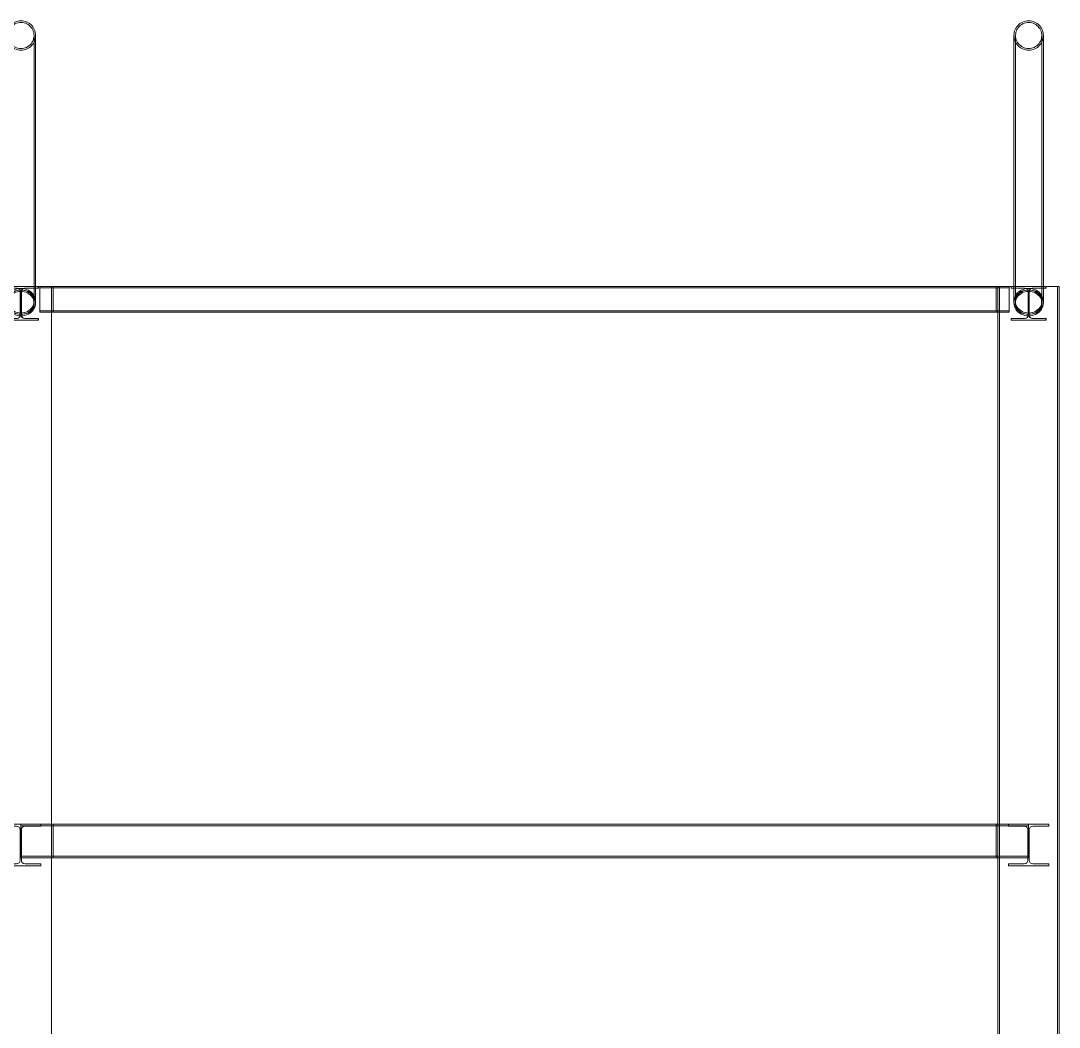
# Model space of a CAD drawing. Header units: millimetres. Extents: x -6949 to 83354, y -55091 to 16861.
# Drawn here: x 30000 to 37729, y 6489 to 13978 of the extents above; entities that cross this region are included whole.
import ezdxf

# ---------------------------------------------------------------- set-up
doc = ezdxf.new("R2010")
doc.units = ezdxf.units.MM
doc.layers.add('A-DETL', color=7, linetype='Continuous', lineweight=18, true_color=0x00a600)
doc.layers.add('S-BEAM', color=7, linetype='Continuous', lineweight=18)
doc.layers.add('S-COLS', color=7, linetype='Continuous', lineweight=18)

# ---------------------------------------------------------------- blocks, each defined once
blk = doc.blocks.new('Sezioni circolari cave-Pilastro - H457x12_5-414954-Est')
at = {"layer": 'S-COLS'}
for p, q in [((-228.5, 12000.000384), (228.5, 12000.000384)), ((228.5, 12000.000384), (-228.5, 12000.000384)), ((-215.5, 12000.000384), (-215.5, 0)), ((-215.5, 12000.000384), (215.5, 12000.000384)), ((215.5, 12000.000384), (-215.5, 12000.000384)), ((228.5, 0), (228.5, 12000.000384)), ((228.5, 0), (-228.5, 0)), ((-228.5, 0), (228.5, 0)), ((215.5, 0), (-215.5, 0)), ((-215.5, 0), (215.5, 0))]:
    blk.add_line(p, q, dxfattribs=at)
blk = doc.blocks.new('Sezioni circolari cave-Pilastro - H457x12_5-552739-Est')
at = {"layer": 'S-COLS'}
for p, q in [((-228.5, 12000.000256), (228.5, 12000.000256)), ((228.5, 12000.000256), (-228.5, 12000.000256)), ((-215.5, 12000.000256), (-215.5, 0.000128)), ((-215.5, 12000.000256), (215.5, 12000.000256)), ((215.5, 12000.000256), (-215.5, 12000.000256)), ((228.5, 0.000128), (228.5, 12000.000256)), ((228.5, 0.000128), (-228.5, 0.000128)), ((-228.5, 0.000128), (228.5, 0.000128)), ((215.5, 0.000128), (-215.5, 0.000128)), ((-215.5, 0.000128), (215.5, 0.000128))]:
    blk.add_line(p, q, dxfattribs=at)
blk = doc.blocks.new('h-wide flange beams - HE260A-400164-Est')
at = {"layer": 'S-BEAM'}
for p, q in [((0.00012, 3987.500128), (0.00012, 4000.000128)), ((0.00012, 4000.000128), (0.00012, 4000.000128)), ((0.00012, 4000.000128), (0.00012, 3987.500128)), ((0.00012, 4000.000128), (7500.00012, 4000.000128)), ((0.00012, 4000.000128), (7500.00012, 4000.000128)), ((7500.00012, 3987.500128), (0.00012, 3987.500128)), ((0.00012, 3963.500128), (0.00012, 3987.500128)), ((0.00012, 3987.500128), (0.00012, 3987.500128)), ((0.00012, 3987.500128), (0.00012, 3987.500128)), ((0.00012, 3987.500128), (0.00012, 3963.500128)), ((0.00012, 3987.500128), (7500.00012, 3987.500128)), ((0.00012, 3987.500128), (7500.00012, 3987.500128)), ((0.00012, 3786.500128), (0.00012, 3963.500128)), ((0.00012, 3963.500128), (0.00012, 3786.500128)), ((7500.00012, 3987.500128), (7500.00012, 4000.000128)), ((7500.00012, 4000.000128), (7500.00012, 4000.000128)), ((7500.00012, 4000.000128), (7500.00012, 3987.500128)), ((7500.00012, 3963.500128), (7500.00012, 3987.500128)), ((7500.00012, 3987.500128), (7500.00012, 3987.500128)), ((7500.00012, 3987.500128), (7500.00012, 3987.500128)), ((7500.00012, 3987.500128), (7500.00012, 3963.500128)), ((7500.00012, 3786.500128), (7500.00012, 3963.500128)), ((7500.00012, 3963.500128), (7500.00012, 3786.500128)), ((0.00012, 3762.500128), (0.00012, 3786.500128)), ((0.00012, 3786.500128), (0.00012, 3762.500128)), ((0.00012, 3762.500128), (7500.00012, 3762.500128)), ((0.00012, 3762.500128), (0.00012, 3750.000128)), ((0.00012, 3750.000128), (0.00012, 3762.500128)), ((0.00012, 3762.500128), (0.00012, 3762.500128)), ((0.00012, 3762.500128), (0.00012, 3762.500128)), ((7500.00012, 3762.500128), (0.00012, 3762.500128)), ((0.00012, 3762.500128), (7500.00012, 3762.500128)), ((0.00012, 3750.000128), (0.00012, 3750.000128)), ((0.00012, 3750.000128), (7500.00012, 3750.000128)), ((0.00012, 3750.000128), (7500.00012, 3750.000128)), ((7500.00012, 3762.500128), (7500.00012, 3786.500128)), ((7500.00012, 3786.500128), (7500.00012, 3762.500128)), ((7500.00012, 3762.500128), (7500.00012, 3762.500128)), ((7500.00012, 3762.500128), (7500.00012, 3762.500128)), ((7500.00012, 3762.500128), (7500.00012, 3750.000128)), ((7500.00012, 3750.000128), (7500.00012, 3762.500128)), ((7500.00012, 3750.000128), (7500.00012, 3750.000128))]:
    blk.add_line(p, q, dxfattribs=at)
blk = doc.blocks.new('h-wide flange beams - HE320A-420337-Est')
at = {"layer": 'S-BEAM'}
for p, q in [((7350.00024, 3984.5), (7350.00024, 4000)), ((7350.00024, 4000), (7650.00024, 4000)), ((7650.00024, 4000), (7350.00024, 4000)), ((7350.00024, 4000), (7350.00024, 3984.5)), ((7350.00024, 4000), (7350.00024, 4000)), ((7468.50024, 3984.5), (7350.00024, 3984.5)), ((7350.00024, 3984.5), (7468.50024, 3984.5)), ((7350.00024, 3984.5), (7350.00024, 3984.5)), ((7495.50024, 3732.5), (7495.50024, 3957.5)), ((7495.50024, 3957.5), (7495.50024, 3732.5)), ((7504.50024, 3957.5), (7504.50024, 3732.5)), ((7504.50024, 3732.5), (7504.50024, 3957.5)), ((7650.00024, 3984.5), (7531.50024, 3984.5)), ((7531.50024, 3984.5), (7650.00024, 3984.5)), ((7650.00024, 4000), (7650.00024, 3984.5)), ((7650.00024, 3984.5), (7650.00024, 4000)), ((7650.00024, 4000), (7650.00024, 4000)), ((7650.00024, 3984.5), (7650.00024, 3984.5)), ((7350.00024, 3705.5), (7468.50024, 3705.5)), ((7350.00024, 3690), (7350.00024, 3705.5)), ((7350.00024, 3705.5), (7350.00024, 3690)), ((7468.50024, 3705.5), (7350.00024, 3705.5)), ((7350.00024, 3705.5), (7350.00024, 3705.5)), ((7650.00024, 3690), (7350.00024, 3690)), ((7350.00024, 3690), (7650.00024, 3690)), ((7350.00024, 3690), (7350.00024, 3690)), ((7531.50024, 3705.5), (7650.00024, 3705.5)), ((7650.00024, 3705.5), (7531.50024, 3705.5)), ((7650.00024, 3705.5), (7650.00024, 3690)), ((7650.00024, 3690), (7650.00024, 3705.5)), ((7650.00024, 3705.5), (7650.00024, 3705.5)), ((7650.00024, 3690), (7650.00024, 3690))]:
    blk.add_line(p, q, dxfattribs=at)
for centre, start, end in [((7468.50024, 3957.5), 0, 90), ((7468.50024, 3957.5), 0, 90), ((7531.50024, 3957.5), 90, 180), ((7531.50024, 3957.5), 90, 180), ((7468.50024, 3732.5), 270, 360), ((7468.50024, 3732.5), 270, 0), ((7531.50024, 3732.5), 180, 270), ((7531.50024, 3732.5), 180, 270)]:
    blk.add_arc(centre, 27, start, end, dxfattribs=at)
blk = doc.blocks.new('h-wide flange beams - HE320A-552741-Est')
at = {"layer": 'S-BEAM'}
for p, q in [((37350.0012, 7984.500256), (37350.0012, 8000.000256)), ((37350.0012, 8000.000256), (37650.0012, 8000.000256)), ((37650.0012, 8000.000256), (37350.0012, 8000.000256)), ((37350.0012, 8000.000256), (37350.0012, 7984.500256)), ((37350.0012, 8000.000256), (37350.0012, 8000.000256)), ((37468.5012, 7984.500256), (37350.0012, 7984.500256)), ((37350.0012, 7984.500256), (37468.5012, 7984.500256)), ((37350.0012, 7984.500256), (37350.0012, 7984.500256)), ((37650.0012, 7984.500256), (37531.5012, 7984.500256)), ((37531.5012, 7984.500256), (37650.0012, 7984.500256)), ((37650.0012, 8000.000256), (37650.0012, 7984.500256)), ((37650.0012, 7984.500256), (37650.0012, 8000.000256)), ((37650.0012, 8000.000256), (37650.0012, 8000.000256)), ((37650.0012, 7984.500256), (37650.0012, 7984.500256)), ((37495.5012, 7732.500256), (37495.5012, 7957.500256)), ((37495.5012, 7957.500256), (37495.5012, 7732.500256)), ((37504.5012, 7957.500256), (37504.5012, 7732.500256)), ((37504.5012, 7732.500256), (37504.5012, 7957.500256)), ((37350.0012, 7705.500256), (37468.5012, 7705.500256)), ((37350.0012, 7690.000256), (37350.0012, 7705.500256)), ((37350.0012, 7705.500256), (37350.0012, 7690.000256)), ((37468.5012, 7705.500256), (37350.0012, 7705.500256)), ((37350.0012, 7705.500256), (37350.0012, 7705.500256)), ((37650.0012, 7690.000256), (37350.0012, 7690.000256)), ((37350.0012, 7690.000256), (37650.0012, 7690.000256)), ((37350.0012, 7690.000256), (37350.0012, 7690.000256)), ((37531.5012, 7705.500256), (37650.0012, 7705.500256)), ((37650.0012, 7705.500256), (37531.5012, 7705.500256)), ((37650.0012, 7705.500256), (37650.0012, 7690.000256)), ((37650.0012, 7690.000256), (37650.0012, 7705.500256)), ((37650.0012, 7705.500256), (37650.0012, 7705.500256)), ((37650.0012, 7690.000256), (37650.0012, 7690.000256))]:
    blk.add_line(p, q, dxfattribs=at)
for centre, start, end in [((37468.5012, 7957.500256), 0, 90), ((37468.5012, 7957.500256), 0, 90), ((37531.5012, 7957.500256), 90, 180), ((37531.5012, 7957.500256), 90, 180), ((37468.5012, 7732.500256), 270, 0), ((37468.5012, 7732.500256), 270, 0), ((37531.5012, 7732.500256), 180, 270), ((37531.5012, 7732.500256), 180, 270)]:
    blk.add_arc(centre, 27, start, end, dxfattribs=at)
blk = doc.blocks.new('h-wide flange beams - HE260A-419951-Est')
at = {"layer": 'S-BEAM'}
for p, q in [((30241.50108, 3987.5), (30241.50108, 4000)), ((30241.50108, 4000), (30241.50108, 4000)), ((30241.50108, 4000), (30241.50108, 3987.5)), ((37258.50108, 4000), (30241.50108, 4000)), ((37258.50108, 4000), (30241.50108, 4000)), ((37258.50108, 3987.5), (30241.50108, 3987.5)), ((30241.50108, 3963.5), (30241.50108, 3987.5)), ((30241.50108, 3987.5), (30241.50108, 3987.5)), ((30241.50108, 3987.5), (30241.50108, 3987.5)), ((30241.50108, 3987.5), (30241.50108, 3963.5)), ((37258.50108, 3987.5), (30241.50108, 3987.5)), ((37258.50108, 3987.5), (30241.50108, 3987.5)), ((30241.50108, 3786.5), (30241.50108, 3963.5)), ((30241.50108, 3963.5), (30241.50108, 3786.5)), ((37258.50108, 3987.5), (37258.50108, 4000)), ((37258.50108, 4000), (37258.50108, 4000)), ((37258.50108, 4000), (37258.50108, 3987.5)), ((37258.50108, 3963.5), (37258.50108, 3987.5)), ((37258.50108, 3987.5), (37258.50108, 3987.5)), ((37258.50108, 3987.5), (37258.50108, 3987.5)), ((37258.50108, 3987.5), (37258.50108, 3963.5)), ((37258.50108, 3786.5), (37258.50108, 3963.5)), ((37258.50108, 3963.5), (37258.50108, 3786.5)), ((30241.50108, 3762.5), (30241.50108, 3786.5)), ((30241.50108, 3786.5), (30241.50108, 3762.5)), ((30241.50108, 3762.5), (37258.50108, 3762.5)), ((30241.50108, 3762.5), (30241.50108, 3762.5)), ((30241.50108, 3762.5), (30241.50108, 3762.5)), ((30241.50108, 3762.5), (30241.50108, 3750)), ((30241.50108, 3750), (30241.50108, 3762.5)), ((30241.50108, 3762.5), (37258.50108, 3762.5)), ((37258.50108, 3762.5), (30241.50108, 3762.5)), ((30241.50108, 3750), (30241.50108, 3750)), ((37258.50108, 3750), (30241.50108, 3750)), ((37258.50108, 3750), (30241.50108, 3750)), ((37258.50108, 3762.5), (37258.50108, 3786.5)), ((37258.50108, 3786.5), (37258.50108, 3762.5)), ((37258.50108, 3762.5), (37258.50108, 3750)), ((37258.50108, 3750), (37258.50108, 3762.5)), ((37258.50108, 3762.5), (37258.50108, 3762.5)), ((37258.50108, 3762.5), (37258.50108, 3762.5)), ((37258.50108, 3750), (37258.50108, 3750))]:
    blk.add_line(p, q, dxfattribs=at)
blk = doc.blocks.new('h-wide flange beams - HE200A-552740-Est')
at = {"layer": 'S-BEAM'}
for p, q in [((30241.50108, 11990.000256), (30241.50108, 12000.000256)), ((30241.50108, 12000.000256), (30241.50108, 12000.000256)), ((30241.50108, 12000.000256), (30241.50108, 11990.000256)), ((37258.50108, 12000.000256), (30241.50108, 12000.000256)), ((37258.50108, 12000.000256), (30241.50108, 12000.000256)), ((37258.50108, 11990.000256), (30241.50108, 11990.000256)), ((30241.50108, 11972.000256), (30241.50108, 11990.000256)), ((30241.50108, 11990.000256), (30241.50108, 11990.000256)), ((30241.50108, 11990.000256), (30241.50108, 11990.000256)), ((30241.50108, 11990.000256), (30241.50108, 11972.000256)), ((37258.50108, 11990.000256), (30241.50108, 11990.000256)), ((37258.50108, 11990.000256), (30241.50108, 11990.000256)), ((37258.50108, 11990.000256), (37258.50108, 12000.000256)), ((37258.50108, 12000.000256), (37258.50108, 12000.000256)), ((37258.50108, 12000.000256), (37258.50108, 11990.000256)), ((37258.50108, 11972.000256), (37258.50108, 11990.000256)), ((37258.50108, 11990.000256), (37258.50108, 11990.000256)), ((37258.50108, 11990.000256), (37258.50108, 11990.000256)), ((37258.50108, 11990.000256), (37258.50108, 11972.000256)), ((30241.50108, 11838.000256), (30241.50108, 11972.000256)), ((30241.50108, 11972.000256), (30241.50108, 11838.000256)), ((37258.50108, 11838.000256), (37258.50108, 11972.000256)), ((37258.50108, 11972.000256), (37258.50108, 11838.000256)), ((30241.50108, 11820.000256), (30241.50108, 11838.000256)), ((30241.50108, 11838.000256), (30241.50108, 11820.000256)), ((37258.50108, 11820.000256), (37258.50108, 11838.000256)), ((37258.50108, 11838.000256), (37258.50108, 11820.000256)), ((30241.50108, 11820.000256), (37258.50108, 11820.000256)), ((30241.50108, 11820.000256), (30241.50108, 11820.000256)), ((30241.50108, 11820.000256), (30241.50108, 11820.000256)), ((30241.50108, 11820.000256), (30241.50108, 11810.000256)), ((30241.50108, 11810.000256), (30241.50108, 11820.000256)), ((30241.50108, 11820.000256), (37258.50108, 11820.000256)), ((37258.50108, 11820.000256), (30241.50108, 11820.000256)), ((30241.50108, 11810.000256), (30241.50108, 11810.000256)), ((37258.50108, 11810.000256), (30241.50108, 11810.000256)), ((37258.50108, 11810.000256), (30241.50108, 11810.000256)), ((37258.50108, 11820.000256), (37258.50108, 11810.000256)), ((37258.50108, 11810.000256), (37258.50108, 11820.000256)), ((37258.50108, 11820.000256), (37258.50108, 11820.000256)), ((37258.50108, 11820.000256), (37258.50108, 11820.000256)), ((37258.50108, 11810.000256), (37258.50108, 11810.000256))]:
    blk.add_line(p, q, dxfattribs=at)
blk = doc.blocks.new('h-wide flange beams - HE260A-424104-Est')
at = {"layer": 'S-BEAM'}
for p, q in [((-130, 11987.500256), (-130, 12000.000256)), ((-130, 12000.000256), (130, 12000.000256)), ((130, 12000.000256), (-130, 12000.000256)), ((-130, 12000.000256), (-130, 11987.500256)), ((-130, 12000.000256), (-130, 12000.000256)), ((-27.75, 11987.500256), (-130, 11987.500256)), ((-130, 11987.500256), (-27.75, 11987.500256)), ((-130, 11987.500256), (-130, 11987.500256)), ((130, 11987.500256), (27.75, 11987.500256)), ((27.75, 11987.500256), (130, 11987.500256)), ((130, 12000.000256), (130, 11987.500256)), ((130, 11987.500256), (130, 12000.000256)), ((130, 12000.000256), (130, 12000.000256)), ((130, 11987.500256), (130, 11987.500256)), ((-3.75, 11786.500256), (-3.75, 11963.500256)), ((-3.75, 11963.500256), (-3.75, 11786.500256)), ((3.75, 11963.500256), (3.75, 11786.500256)), ((3.75, 11786.500256), (3.75, 11963.500256)), ((-130, 11762.500256), (-27.75, 11762.500256)), ((-130, 11750.000256), (-130, 11762.500256)), ((-130, 11762.500256), (-130, 11750.000256)), ((-27.75, 11762.500256), (-130, 11762.500256)), ((-130, 11762.500256), (-130, 11762.500256)), ((130, 11750.000256), (-130, 11750.000256)), ((-130, 11750.000256), (130, 11750.000256)), ((-130, 11750.000256), (-130, 11750.000256)), ((27.75, 11762.500256), (130, 11762.500256)), ((130, 11762.500256), (27.75, 11762.500256)), ((130, 11762.500256), (130, 11750.000256)), ((130, 11750.000256), (130, 11762.500256)), ((130, 11762.500256), (130, 11762.500256)), ((130, 11750.000256), (130, 11750.000256))]:
    blk.add_line(p, q, dxfattribs=at)
for centre, start, end in [((-27.75, 11963.500256), 360, 90), ((-27.75, 11963.500256), 360, 90), ((27.75, 11963.500256), 90, 180), ((27.75, 11963.500256), 90, 180), ((-27.75, 11786.500256), 270, 360), ((-27.75, 11786.500256), 270, 360), ((27.75, 11786.500256), 180, 270), ((27.75, 11786.500256), 180, 270)]:
    blk.add_arc(centre, 24, start, end, dxfattribs=at)
blk = doc.blocks.new('h-wide flange beams - HE260A-552746-Est')
at = {"layer": 'S-BEAM'}
for p, q in [((-130, 11987.500256), (-130, 12000.000256)), ((-130, 12000.000256), (130, 12000.000256)), ((130, 12000.000256), (-130, 12000.000256)), ((-130, 12000.000256), (-130, 11987.500256)), ((-130, 12000.000256), (-130, 12000.000256)), ((-27.75, 11987.500256), (-130, 11987.500256)), ((-130, 11987.500256), (-27.75, 11987.500256)), ((-130, 11987.500256), (-130, 11987.500256)), ((130, 11987.500256), (27.75, 11987.500256)), ((27.75, 11987.500256), (130, 11987.500256)), ((130, 12000.000256), (130, 11987.500256)), ((130, 11987.500256), (130, 12000.000256)), ((130, 12000.000256), (130, 12000.000256)), ((130, 11987.500256), (130, 11987.500256)), ((-3.75, 11786.500256), (-3.75, 11963.500256)), ((-3.75, 11963.500256), (-3.75, 11786.500256)), ((3.75, 11963.500256), (3.75, 11786.500256)), ((3.75, 11786.500256), (3.75, 11963.500256)), ((-130, 11762.500256), (-27.75, 11762.500256)), ((-130, 11750.000256), (-130, 11762.500256)), ((-130, 11762.500256), (-130, 11750.000256)), ((-27.75, 11762.500256), (-130, 11762.500256)), ((-130, 11762.500256), (-130, 11762.500256)), ((130, 11750.000256), (-130, 11750.000256)), ((-130, 11750.000256), (130, 11750.000256)), ((-130, 11750.000256), (-130, 11750.000256)), ((27.75, 11762.500256), (130, 11762.500256)), ((130, 11762.500256), (27.75, 11762.500256)), ((130, 11762.500256), (130, 11750.000256)), ((130, 11750.000256), (130, 11762.500256)), ((130, 11762.500256), (130, 11762.500256)), ((130, 11750.000256), (130, 11750.000256))]:
    blk.add_line(p, q, dxfattribs=at)
for centre, start, end in [((-27.75, 11963.500256), 360, 90), ((-27.75, 11963.500256), 360, 90), ((27.75, 11963.500256), 90, 180), ((27.75, 11963.500256), 90, 180), ((-27.75, 11786.500256), 270, 360), ((-27.75, 11786.500256), 270, 360), ((27.75, 11786.500256), 180, 270), ((27.75, 11786.500256), 180, 270)]:
    blk.add_arc(centre, 24, start, end, dxfattribs=at)
blk = doc.blocks.new('h-wide flange beams - HE260A-552747-Est')
at = {"layer": 'S-BEAM'}
for p, q in [((37370.0012, 11987.500256), (37370.0012, 12000.000256)), ((37370.0012, 12000.000256), (37630.0012, 12000.000256)), ((37630.0012, 12000.000256), (37370.0012, 12000.000256)), ((37370.0012, 12000.000256), (37370.0012, 11987.500256)), ((37370.0012, 12000.000256), (37370.0012, 12000.000256)), ((37472.2512, 11987.500256), (37370.0012, 11987.500256)), ((37370.0012, 11987.500256), (37472.2512, 11987.500256)), ((37370.0012, 11987.500256), (37370.0012, 11987.500256)), ((37630.0012, 11987.500256), (37527.7512, 11987.500256)), ((37527.7512, 11987.500256), (37630.0012, 11987.500256)), ((37630.0012, 12000.000256), (37630.0012, 11987.500256)), ((37630.0012, 11987.500256), (37630.0012, 12000.000256)), ((37630.0012, 12000.000256), (37630.0012, 12000.000256)), ((37630.0012, 11987.500256), (37630.0012, 11987.500256)), ((37496.2512, 11786.500256), (37496.2512, 11963.500256)), ((37496.2512, 11963.500256), (37496.2512, 11786.500256)), ((37503.7512, 11963.500256), (37503.7512, 11786.500256)), ((37503.7512, 11786.500256), (37503.7512, 11963.500256)), ((37370.0012, 11762.500256), (37472.2512, 11762.500256)), ((37370.0012, 11750.000256), (37370.0012, 11762.500256)), ((37370.0012, 11762.500256), (37370.0012, 11750.000256)), ((37472.2512, 11762.500256), (37370.0012, 11762.500256)), ((37370.0012, 11762.500256), (37370.0012, 11762.500256)), ((37630.0012, 11750.000256), (37370.0012, 11750.000256)), ((37370.0012, 11750.000256), (37630.0012, 11750.000256)), ((37370.0012, 11750.000256), (37370.0012, 11750.000256)), ((37527.7512, 11762.500256), (37630.0012, 11762.500256)), ((37630.0012, 11762.500256), (37527.7512, 11762.500256)), ((37630.0012, 11762.500256), (37630.0012, 11750.000256)), ((37630.0012, 11750.000256), (37630.0012, 11762.500256)), ((37630.0012, 11762.500256), (37630.0012, 11762.500256)), ((37630.0012, 11750.000256), (37630.0012, 11750.000256))]:
    blk.add_line(p, q, dxfattribs=at)
for centre, start, end in [((37472.2512, 11963.500256), 0, 90), ((37472.2512, 11963.500256), 0, 90), ((37527.7512, 11963.500256), 90, 180), ((37527.7512, 11963.500256), 90, 180), ((37472.2512, 11786.500256), 270, 360), ((37472.2512, 11786.500256), 270, 0), ((37527.7512, 11786.500256), 180, 270), ((37527.7512, 11786.500256), 180, 270)]:
    blk.add_arc(centre, 24, start, end, dxfattribs=at)
blk = doc.blocks.new('h-wide flange beams - HE200A-424225-Est')
at = {"layer": 'S-BEAM'}
for p, q in [((7643.00036, 11990.000256), (7643.00036, 12000.000256)), ((7643.00036, 12000.000256), (7643.00036, 12000.000256)), ((7643.00036, 12000.000256), (7643.00036, 11990.000256)), ((14857.00036, 12000.000256), (7643.00036, 12000.000256)), ((14857.00036, 12000.000256), (7643.00036, 12000.000256)), ((14857.00036, 11990.000256), (7643.00036, 11990.000256)), ((7643.00036, 11972.000256), (7643.00036, 11990.000256)), ((7643.00036, 11990.000256), (7643.00036, 11990.000256)), ((7643.00036, 11990.000256), (7643.00036, 11990.000256)), ((7643.00036, 11990.000256), (7643.00036, 11972.000256)), ((14857.00036, 11990.000256), (7643.00036, 11990.000256)), ((14857.00036, 11990.000256), (7643.00036, 11990.000256)), ((14857.00036, 11990.000256), (14857.00036, 12000.000256)), ((14857.00036, 12000.000256), (14857.00036, 12000.000256)), ((14857.00036, 12000.000256), (14857.00036, 11990.000256)), ((14857.00036, 11972.000256), (14857.00036, 11990.000256)), ((14857.00036, 11990.000256), (14857.00036, 11990.000256)), ((14857.00036, 11990.000256), (14857.00036, 11990.000256)), ((14857.00036, 11990.000256), (14857.00036, 11972.000256)), ((7643.00036, 11838.000256), (7643.00036, 11972.000256)), ((7643.00036, 11972.000256), (7643.00036, 11838.000256)), ((14857.00036, 11838.000256), (14857.00036, 11972.000256)), ((14857.00036, 11972.000256), (14857.00036, 11838.000256)), ((7643.00036, 11820.000256), (7643.00036, 11838.000256)), ((7643.00036, 11838.000256), (7643.00036, 11820.000256)), ((14857.00036, 11820.000256), (14857.00036, 11838.000256)), ((14857.00036, 11838.000256), (14857.00036, 11820.000256)), ((7643.00036, 11820.000256), (14857.00036, 11820.000256)), ((7643.00036, 11820.000256), (7643.00036, 11820.000256)), ((7643.00036, 11820.000256), (7643.00036, 11820.000256)), ((7643.00036, 11820.000256), (7643.00036, 11810.000256)), ((7643.00036, 11810.000256), (7643.00036, 11820.000256)), ((7643.00036, 11820.000256), (14857.00036, 11820.000256)), ((14857.00036, 11820.000256), (7643.00036, 11820.000256)), ((7643.00036, 11810.000256), (7643.00036, 11810.000256)), ((14857.00036, 11810.000256), (7643.00036, 11810.000256)), ((14857.00036, 11810.000256), (7643.00036, 11810.000256)), ((14857.00036, 11820.000256), (14857.00036, 11810.000256)), ((14857.00036, 11810.000256), (14857.00036, 11820.000256)), ((14857.00036, 11820.000256), (14857.00036, 11820.000256)), ((14857.00036, 11820.000256), (14857.00036, 11820.000256)), ((14857.00036, 11810.000256), (14857.00036, 11810.000256))]:
    blk.add_line(p, q, dxfattribs=at)
blk = doc.blocks.new('219_1MM HOLLOW - 219_1MM HOLLOW-542601-Est')
at = {"layer": 'S-BEAM', "flags": 128}
for points in [[(-109.6, 13868.5), (-109, 13879.9), (-107.2, 13891.1), (-104.2, 13902.2), (-100.2, 13912.8), (-95, 13923), (-88.8, 13932.6), (-81.7, 13941.5), (-73.6, 13949.6), (-64.8, 13956.8), (-55.2, 13963.1), (-45.1, 13968.3), (-34.4, 13972.4), (-23.4, 13975.5), (-12.2, 13977.3), (-0.8, 13978), (0, 13978)], [(0, 13966), (-10.8, 13965.4), (-21.4, 13963.6), (-31.7, 13960.7), (-41.7, 13956.6), (-51.2, 13951.5), (-60, 13945.3), (-68.1, 13938.3), (-75.4, 13930.3), (-81.8, 13921.6), (-87.1, 13912.3), (-91.4, 13902.4), (-94.6, 13892.1), (-96.7, 13881.5), (-97.5, 13870.8), (-97.6, 13868.5)], [(0, 13978), (11.4, 13977.4), (22.7, 13975.6), (33.7, 13972.7), (44.4, 13968.6), (54.6, 13963.5), (64.1, 13957.3), (73, 13950.1), (81.1, 13942.1), (88.4, 13933.2), (94.6, 13923.7), (99.8, 13913.5), (104, 13902.9), (107, 13891.9), (108.9, 13880.6), (109.5, 13869.2), (109.6, 13868.5)], [(97.6, 13868.5), (97, 13879.2), (95.2, 13889.8), (92.2, 13900.2), (88.2, 13910.2), (83, 13919.6), (76.9, 13928.5), (69.8, 13936.6), (61.9, 13943.9), (53.2, 13950.2), (43.8, 13955.6), (34, 13959.9), (23.7, 13963.1), (13.1, 13965.1), (2.4, 13966), (0, 13966)], [(-109.6, 13868.5), (-109.6, 13867.9), (-109.6, 13866.1), (-109.6, 13863.1), (-109.6, 13858.9), (-109.6, 13853.6), (-109.6, 13847), (-109.6, 13839.3), (-109.6, 13830.4), (-109.6, 13820.3), (-109.6, 13809), (-109.6, 13796.5), (-109.6, 13782.8), (-109.6, 13767.9), (-109.6, 13751.9), (-109.6, 13734.7), (-109.6, 13716.3), (-109.6, 13696.7), (-109.6, 13676), (-109.6, 13654), (-109.6, 13630.9), (-109.6, 13606.6), (-109.6, 13581.2), (-109.6, 13554.5), (-109.6, 13526.8), (-109.6, 13497.8), (-109.6, 13467.7), (-109.6, 13436.4), (-109.6, 13404), (-109.6, 13370.4), (-109.6, 13335.6), (-109.6, 13299.7), (-109.6, 13262.6), (-109.6, 13224.5), (-109.6, 13185.1), (-109.6, 13144.6), (-109.6, 13103), (-109.6, 13060.3), (-109.6, 13016.4), (-109.6, 12971.4), (-109.6, 12925.2), (-109.6, 12877.9), (-109.6, 12829.6), (-109.6, 12780.1), (-109.6, 12729.5), (-109.6, 12677.8), (-109.6, 12624.9), (-109.6, 12571), (-109.6, 12516), (-109.6, 12459.9), (-109.6, 12402.7), (-109.6, 12344.5), (-109.6, 12285.1), (-109.6, 12224.7), (-109.6, 12163.2), (-109.6, 12100.6), (-109.6, 12037), (-109.6, 11972.3), (-109.6, 11906.6), (-109.6, 11879)], [(-109.6, 11889.2), (-109.6, 11955.2), (-109.6, 12020.2), (-109.6, 12084.1), (-109.6, 12146.9), (-109.6, 12208.7), (-109.6, 12269.4), (-109.6, 12329), (-109.6, 12387.6), (-109.6, 12445.1), (-109.6, 12501.4), (-109.6, 12556.7), (-109.6, 12610.9), (-109.6, 12664.1), (-109.6, 12716.1), (-109.6, 12766.9), (-109.6, 12816.7), (-109.6, 12865.4), (-109.6, 12913), (-109.6, 12959.4), (-109.6, 13004.7), (-109.6, 13048.9), (-109.6, 13091.9), (-109.6, 13133.9), (-109.6, 13174.6), (-109.6, 13214.3), (-109.6, 13252.8), (-109.6, 13290.1), (-109.6, 13326.3), (-109.6, 13361.4), (-109.6, 13395.3), (-109.6, 13428), (-109.6, 13459.6), (-109.6, 13490), (-109.6, 13519.3), (-109.6, 13547.4), (-109.6, 13574.3), (-109.6, 13600.1), (-109.6, 13624.7), (-109.6, 13648.1), (-109.6, 13670.3), (-109.6, 13691.4), (-109.6, 13711.3), (-109.6, 13730), (-109.6, 13747.5), (-109.6, 13763.9), (-109.6, 13779), (-109.6, 13793), (-109.6, 13805.8), (-109.6, 13817.4), (-109.6, 13827.8), (-109.6, 13837.1), (-109.6, 13845.1), (-109.6, 13852), (-109.6, 13857.6), (-109.6, 13862.1), (-109.6, 13865.4), (-109.6, 13867.5), (-109.6, 13868.4), (-109.6, 13868.5)], [(0, 13758.9), (-11.4, 13759.5), (-22.7, 13761.3), (-33.7, 13764.2), (-44.4, 13768.3), (-54.6, 13773.5), (-64.1, 13779.6), (-73, 13786.8), (-81.1, 13794.8), (-88.4, 13803.7), (-94.6, 13813.2), (-99.8, 13823.4), (-104, 13834), (-107, 13845), (-108.9, 13856.3), (-109.5, 13867.7), (-109.6, 13868.5)], [(-97.6, 13868.5), (-97.6, 13867.9), (-97.6, 13866.1), (-97.6, 13863.1), (-97.6, 13858.9), (-97.6, 13853.6), (-97.6, 13847), (-97.6, 13839.3), (-97.6, 13830.4), (-97.6, 13820.3), (-97.6, 13809), (-97.6, 13796.5), (-97.6, 13782.8), (-97.6, 13767.9), (-97.6, 13751.9), (-97.6, 13734.7), (-97.6, 13716.3), (-97.6, 13696.7), (-97.6, 13676), (-97.6, 13654), (-97.6, 13630.9), (-97.6, 13606.6), (-97.6, 13581.2), (-97.6, 13554.5), (-97.6, 13526.8), (-97.6, 13497.8), (-97.6, 13467.7), (-97.6, 13436.4), (-97.6, 13404), (-97.6, 13370.4), (-97.6, 13335.6), (-97.6, 13299.7), (-97.6, 13262.6), (-97.6, 13224.5), (-97.6, 13185.1), (-97.6, 13144.6), (-97.6, 13103), (-97.6, 13060.3), (-97.6, 13016.4), (-97.6, 12971.4), (-97.6, 12925.2), (-97.6, 12877.9), (-97.6, 12829.6), (-97.6, 12780.1), (-97.6, 12729.5), (-97.6, 12677.8), (-97.6, 12624.9), (-97.6, 12571), (-97.6, 12516), (-97.6, 12459.9), (-97.6, 12402.7), (-97.6, 12344.5), (-97.6, 12285.1), (-97.6, 12224.7), (-97.6, 12163.2), (-97.6, 12100.6), (-97.6, 12037), (-97.6, 11972.3), (-97.6, 11906.6), (-97.6, 11879)], [(-97.6, 11889.2), (-97.6, 11955.2), (-97.6, 12020.2), (-97.6, 12084.1), (-97.6, 12146.9), (-97.6, 12208.7), (-97.6, 12269.4), (-97.6, 12329), (-97.6, 12387.6), (-97.6, 12445.1), (-97.6, 12501.4), (-97.6, 12556.7), (-97.6, 12610.9), (-97.6, 12664.1), (-97.6, 12716.1), (-97.6, 12766.9), (-97.6, 12816.7), (-97.6, 12865.4), (-97.6, 12913), (-97.6, 12959.4), (-97.6, 13004.7), (-97.6, 13048.9), (-97.6, 13091.9), (-97.6, 13133.9), (-97.6, 13174.6), (-97.6, 13214.3), (-97.6, 13252.8), (-97.6, 13290.1), (-97.6, 13326.3), (-97.6, 13361.4), (-97.6, 13395.3), (-97.6, 13428), (-97.6, 13459.6), (-97.6, 13490), (-97.6, 13519.3), (-97.6, 13547.4), (-97.6, 13574.3), (-97.6, 13600.1), (-97.6, 13624.7), (-97.6, 13648.1), (-97.6, 13670.3), (-97.6, 13691.4), (-97.6, 13711.3), (-97.6, 13730), (-97.6, 13747.5), (-97.6, 13763.9), (-97.6, 13779), (-97.6, 13793), (-97.6, 13805.8), (-97.6, 13817.4), (-97.6, 13827.8), (-97.6, 13837.1), (-97.6, 13845.1), (-97.6, 13852), (-97.6, 13857.6), (-97.6, 13862.1), (-97.6, 13865.4), (-97.6, 13867.5), (-97.6, 13868.4), (-97.6, 13868.5)], [(-97.6, 13868.5), (-97, 13857.7), (-95.2, 13847.1), (-92.2, 13836.7), (-88.2, 13826.7), (-83, 13817.3), (-76.9, 13808.4), (-69.8, 13800.3), (-61.9, 13793), (-53.2, 13786.7), (-43.8, 13781.3), (-34, 13777), (-23.7, 13773.8), (-13.1, 13771.8), (-2.4, 13770.9), (0, 13770.9)], [(109.6, 13868.5), (109, 13857.1), (107.2, 13845.8), (104.2, 13834.7), (100.2, 13824.1), (95, 13813.9), (88.8, 13804.3), (81.7, 13795.4), (73.6, 13787.3), (64.8, 13780.1), (55.2, 13773.8), (45.1, 13768.6), (34.4, 13764.5), (23.4, 13761.4), (12.2, 13759.6), (0.8, 13758.9), (0, 13758.9)], [(0, 13770.9), (10.8, 13771.5), (21.4, 13773.3), (31.7, 13776.2), (41.7, 13780.3), (51.2, 13785.4), (60, 13791.6), (68.1, 13798.6), (75.4, 13806.6), (81.8, 13815.3), (87.1, 13824.6), (91.4, 13834.5), (94.6, 13844.8), (96.7, 13855.4), (97.5, 13866.1), (97.6, 13868.5)], [(97.6, 13868.5), (97.6, 13867.9), (97.6, 13866.1), (97.6, 13863.1), (97.6, 13858.9), (97.6, 13853.6), (97.6, 13847), (97.6, 13839.3), (97.6, 13830.4), (97.6, 13820.3), (97.6, 13809), (97.6, 13796.5), (97.6, 13782.8), (97.6, 13767.9), (97.6, 13751.9), (97.6, 13734.7), (97.6, 13716.3), (97.6, 13696.7), (97.6, 13676), (97.6, 13654), (97.6, 13630.9), (97.6, 13606.6), (97.6, 13581.2), (97.6, 13554.5), (97.6, 13526.8), (97.6, 13497.8), (97.6, 13467.7), (97.6, 13436.4), (97.6, 13404), (97.6, 13370.4), (97.6, 13335.6), (97.6, 13299.7), (97.6, 13262.6), (97.6, 13224.5), (97.6, 13185.1), (97.6, 13144.6), (97.6, 13103), (97.6, 13060.3), (97.6, 13016.4), (97.6, 12971.4), (97.6, 12925.2), (97.6, 12877.9), (97.6, 12829.6), (97.6, 12780.1), (97.6, 12729.5), (97.6, 12677.8), (97.6, 12624.9), (97.6, 12571), (97.6, 12516), (97.6, 12459.9), (97.6, 12402.7), (97.6, 12344.5), (97.6, 12285.1), (97.6, 12224.7), (97.6, 12163.2), (97.6, 12100.6), (97.6, 12037), (97.6, 11972.3), (97.6, 11906.6), (97.6, 11889.2)], [(97.6, 11879), (97.6, 11945.1), (97.6, 12010.3), (97.6, 12074.3), (97.6, 12137.3), (97.6, 12199.3), (97.6, 12260.1), (97.6, 12319.9), (97.6, 12378.7), (97.6, 12436.3), (97.6, 12492.9), (97.6, 12548.3), (97.6, 12602.7), (97.6, 12656), (97.6, 12708.1), (97.6, 12759.2), (97.6, 12809.2), (97.6, 12858), (97.6, 12905.7), (97.6, 12952.3), (97.6, 12997.8), (97.6, 13042.2), (97.6, 13085.4), (97.6, 13127.5), (97.6, 13168.4), (97.6, 13208.3), (97.6, 13246.9), (97.6, 13284.5), (97.6, 13320.8), (97.6, 13356.1), (97.6, 13390.1), (97.6, 13423.1), (97.6, 13454.8), (97.6, 13485.4), (97.6, 13514.9), (97.6, 13543.1), (97.6, 13570.3), (97.6, 13596.2), (97.6, 13621), (97.6, 13644.6), (97.6, 13667), (97.6, 13688.2), (97.6, 13708.3), (97.6, 13727.2), (97.6, 13744.9), (97.6, 13761.4), (97.6, 13776.8), (97.6, 13790.9), (97.6, 13803.9), (97.6, 13815.7), (97.6, 13826.3), (97.6, 13835.7), (97.6, 13844), (97.6, 13851), (97.6, 13856.8), (97.6, 13861.5), (97.6, 13865), (97.6, 13867.3), (97.6, 13868.3), (97.6, 13868.5)], [(109.6, 13868.5), (109.6, 13867.9), (109.6, 13866.1), (109.6, 13863.1), (109.6, 13858.9), (109.6, 13853.6), (109.6, 13847), (109.6, 13839.3), (109.6, 13830.4), (109.6, 13820.3), (109.6, 13809), (109.6, 13796.5), (109.6, 13782.8), (109.6, 13767.9), (109.6, 13751.9), (109.6, 13734.7), (109.6, 13716.3), (109.6, 13696.7), (109.6, 13676), (109.6, 13654), (109.6, 13630.9), (109.6, 13606.6), (109.6, 13581.2), (109.6, 13554.5), (109.6, 13526.8), (109.6, 13497.8), (109.6, 13467.7), (109.6, 13436.4), (109.6, 13404), (109.6, 13370.4), (109.6, 13335.6), (109.6, 13299.7), (109.6, 13262.6), (109.6, 13224.5), (109.6, 13185.1), (109.6, 13144.6), (109.6, 13103), (109.6, 13060.3), (109.6, 13016.4), (109.6, 12971.4), (109.6, 12925.2), (109.6, 12877.9), (109.6, 12829.6), (109.6, 12780.1), (109.6, 12729.5), (109.6, 12677.8), (109.6, 12624.9), (109.6, 12571), (109.6, 12516), (109.6, 12459.9), (109.6, 12402.7), (109.6, 12344.5), (109.6, 12285.1), (109.6, 12224.7), (109.6, 12163.2), (109.6, 12100.6), (109.6, 12037), (109.6, 11972.3), (109.6, 11906.6), (109.6, 11889.2)], [(109.6, 11879), (109.6, 11945.1), (109.6, 12010.3), (109.6, 12074.3), (109.6, 12137.3), (109.6, 12199.3), (109.6, 12260.1), (109.6, 12319.9), (109.6, 12378.7), (109.6, 12436.3), (109.6, 12492.9), (109.6, 12548.3), (109.6, 12602.7), (109.6, 12656), (109.6, 12708.1), (109.6, 12759.2), (109.6, 12809.2), (109.6, 12858), (109.6, 12905.7), (109.6, 12952.3), (109.6, 12997.8), (109.6, 13042.2), (109.6, 13085.4), (109.6, 13127.5), (109.6, 13168.4), (109.6, 13208.3), (109.6, 13246.9), (109.6, 13284.5), (109.6, 13320.8), (109.6, 13356.1), (109.6, 13390.1), (109.6, 13423.1), (109.6, 13454.8), (109.6, 13485.4), (109.6, 13514.9), (109.6, 13543.1), (109.6, 13570.3), (109.6, 13596.2), (109.6, 13621), (109.6, 13644.6), (109.6, 13667), (109.6, 13688.2), (109.6, 13708.3), (109.6, 13727.2), (109.6, 13744.9), (109.6, 13761.4), (109.6, 13776.8), (109.6, 13790.9), (109.6, 13803.9), (109.6, 13815.7), (109.6, 13826.3), (109.6, 13835.7), (109.6, 13844), (109.6, 13851), (109.6, 13856.8), (109.6, 13861.5), (109.6, 13865), (109.6, 13867.3), (109.6, 13868.3), (109.6, 13868.5)]]:
    blk.add_lwpolyline(points, dxfattribs=at)
at = {"layer": 'S-BEAM'}
for centre, major_axis, ratio, start_param, end_param in [((0, 11889.2), (-109.6, 0), 0.878342, 4.712389, 7.853982), ((0, 11889.2), (-109.6, 0), 0.878342, 1.570796, 4.712389), ((0, 11879), (109.6, 0), 0.877712, 1.570796, 4.712389), ((0, 11889.2), (-97.6, 0), 0.878342, 4.712389, 7.853982), ((0, 11879), (97.6, 0), 0.877712, 1.570796, 4.712389), ((0, 11879), (-109.6, 0), 0.877712, 1.570796, 4.712389), ((0, 11889.2), (-97.6, 0), 0.878342, 1.570796, 4.712389), ((0, 11879), (-97.6, 0), 0.877712, 1.570796, 4.712389)]:
    blk.add_ellipse(centre, major_axis=major_axis, ratio=ratio, start_param=start_param, end_param=end_param, dxfattribs=at)

msp = doc.modelspace()

# ---------------------------------------------------------------- linework, layer by layer
at = {"layer": 'A-DETL'}
msp.add_line((37500, 11875), (37500, 11875), dxfattribs=at)
at = {"layer": 'S-BEAM'}
for p, q in [((30131, 12000), (29871, 12000)), ((30028.8, 11987.5), (30131, 11987.5)), ((30131, 11987.5), (30131, 12000)), ((30131, 12000), (30131, 12000)), ((30131, 11987.5), (30131, 11987.5)), ((37631, 12000), (37371, 12000)), ((37371, 12000), (37371, 11987.5)), ((37371, 12000), (37371, 12000)), ((37371, 11987.5), (37473.3, 11987.5)), ((37371, 11987.5), (37371, 11987.5)), ((37528.8, 11987.5), (37631, 11987.5)), ((37631, 11987.5), (37631, 12000)), ((37631, 12000), (37631, 12000)), ((37631, 11987.5), (37631, 11987.5)), ((30004.8, 11786.5), (30004.8, 11963.5)), ((37497.3, 11963.5), (37497.3, 11786.5)), ((37504.8, 11786.5), (37504.8, 11963.5)), ((29871, 11750), (30131, 11750)), ((30131, 11762.5), (30028.8, 11762.5)), ((30131, 11750), (30131, 11762.5)), ((30131, 11762.5), (30131, 11762.5)), ((30131, 11750), (30131, 11750)), ((37473.3, 11762.5), (37371, 11762.5)), ((37371, 11762.5), (37371, 11750)), ((37371, 11762.5), (37371, 11762.5)), ((37371, 11750), (37631, 11750)), ((37371, 11750), (37371, 11750)), ((37631, 11762.5), (37528.8, 11762.5)), ((37631, 11750), (37631, 11762.5)), ((37631, 11762.5), (37631, 11762.5)), ((37631, 11750), (37631, 11750))]:
    msp.add_line(p, q, dxfattribs=at)
for centre, start, end in [((30028.8, 11963.5), 90, 180), ((37473.3, 11963.5), 0, 90), ((37528.8, 11963.5), 90, 180), ((30028.8, 11786.5), 180, 270), ((37473.3, 11786.5), 270, 0), ((37528.8, 11786.5), 180, 270)]:
    msp.add_arc(centre, 24, start, end, dxfattribs=at)
at = {"layer": 'S-COLS'}
for p, q in [((37271.5, 12000), (37271.5, 0)), ((37271.5, 12000), (37728.5, 12000)), ((37728.5, 12000), (37271.5, 12000)), ((37271.5, 12000), (37728.5, 12000)), ((37728.5, 12000), (37271.5, 12000)), ((37284.5, 12000), (37284.5, 0)), ((37284.5, 12000), (37715.5, 12000)), ((37715.5, 12000), (37284.5, 12000)), ((37284.5, 12000), (37284.5, 0)), ((37284.5, 12000), (37715.5, 12000)), ((37715.5, 12000), (37284.5, 12000)), ((37715.5, 0), (37715.5, 12000)), ((37728.5, 0), (37728.5, 12000)), ((37728.5, 0), (37728.5, 12000))]:
    msp.add_line(p, q, dxfattribs=at)

# ---------------------------------------------------------------- block references
at = {"layer": 'S-BEAM'}
for name, p in [('219_1MM HOLLOW - 219_1MM HOLLOW-542601-Est', (30001, 0)), ('219_1MM HOLLOW - 219_1MM HOLLOW-542601-Est', (37501, 0)), ('h-wide flange beams - HE260A-424104-Est', (30000, 0)), ('h-wide flange beams - HE260A-552746-Est', (30000, 0)), ('h-wide flange beams - HE200A-424225-Est', (22500, 0)), ('h-wide flange beams - HE200A-424225-Est', (22500, 0)), ('h-wide flange beams - HE200A-424225-Est', (22500, 0)), ('h-wide flange beams - HE200A-424225-Est', (22500, 0)), ('h-wide flange beams - HE200A-424225-Est', (22500, 0)), ('h-wide flange beams - HE200A-424225-Est', (22500, 0)), ('h-wide flange beams - HE200A-552740-Est', (0, 0)), ('h-wide flange beams - HE200A-552740-Est', (0, 0)), ('h-wide flange beams - HE200A-552740-Est', (0, 0)), ('h-wide flange beams - HE200A-552740-Est', (0, 0)), ('h-wide flange beams - HE260A-424104-Est', (37500, 0)), ('h-wide flange beams - HE260A-552747-Est', (0, 0)), ('h-wide flange beams - HE320A-420337-Est', (22500, 4000)), ('h-wide flange beams - HE320A-552741-Est', (-7500, 0)), ('h-wide flange beams - HE260A-400164-Est', (30000, 4000)), ('h-wide flange beams - HE260A-400164-Est', (30000, 4000)), ('h-wide flange beams - HE260A-400164-Est', (30000, 4000)), ('h-wide flange beams - HE260A-400164-Est', (30000, 4000)), ('h-wide flange beams - HE260A-400164-Est', (30000, 4000)), ('h-wide flange beams - HE260A-400164-Est', (30000, 4000)), ('h-wide flange beams - HE260A-419951-Est', (0, 4000)), ('h-wide flange beams - HE260A-419951-Est', (0, 4000)), ('h-wide flange beams - HE260A-419951-Est', (0, 4000)), ('h-wide flange beams - HE260A-419951-Est', (0, 4000)), ('h-wide flange beams - HE320A-420337-Est', (30000, 4000)), ('h-wide flange beams - HE320A-552741-Est', (0, 0))]:
    msp.add_blockref(name, p, dxfattribs=at)
at = {"layer": 'S-COLS'}
for name, p in [('Sezioni circolari cave-Pilastro - H457x12_5-414954-Est', (30000, 0)), ('Sezioni circolari cave-Pilastro - H457x12_5-414954-Est', (30000, 0)), ('Sezioni circolari cave-Pilastro - H457x12_5-414954-Est', (30000, 0)), ('Sezioni circolari cave-Pilastro - H457x12_5-552739-Est', (30000, 0)), ('Sezioni circolari cave-Pilastro - H457x12_5-414954-Est', (30000, 0)), ('Sezioni circolari cave-Pilastro - H457x12_5-414954-Est', (37500, 0)), ('Sezioni circolari cave-Pilastro - H457x12_5-414954-Est', (37500, 0))]:
    msp.add_blockref(name, p, dxfattribs=at)

doc.saveas('drawing.dxf')
